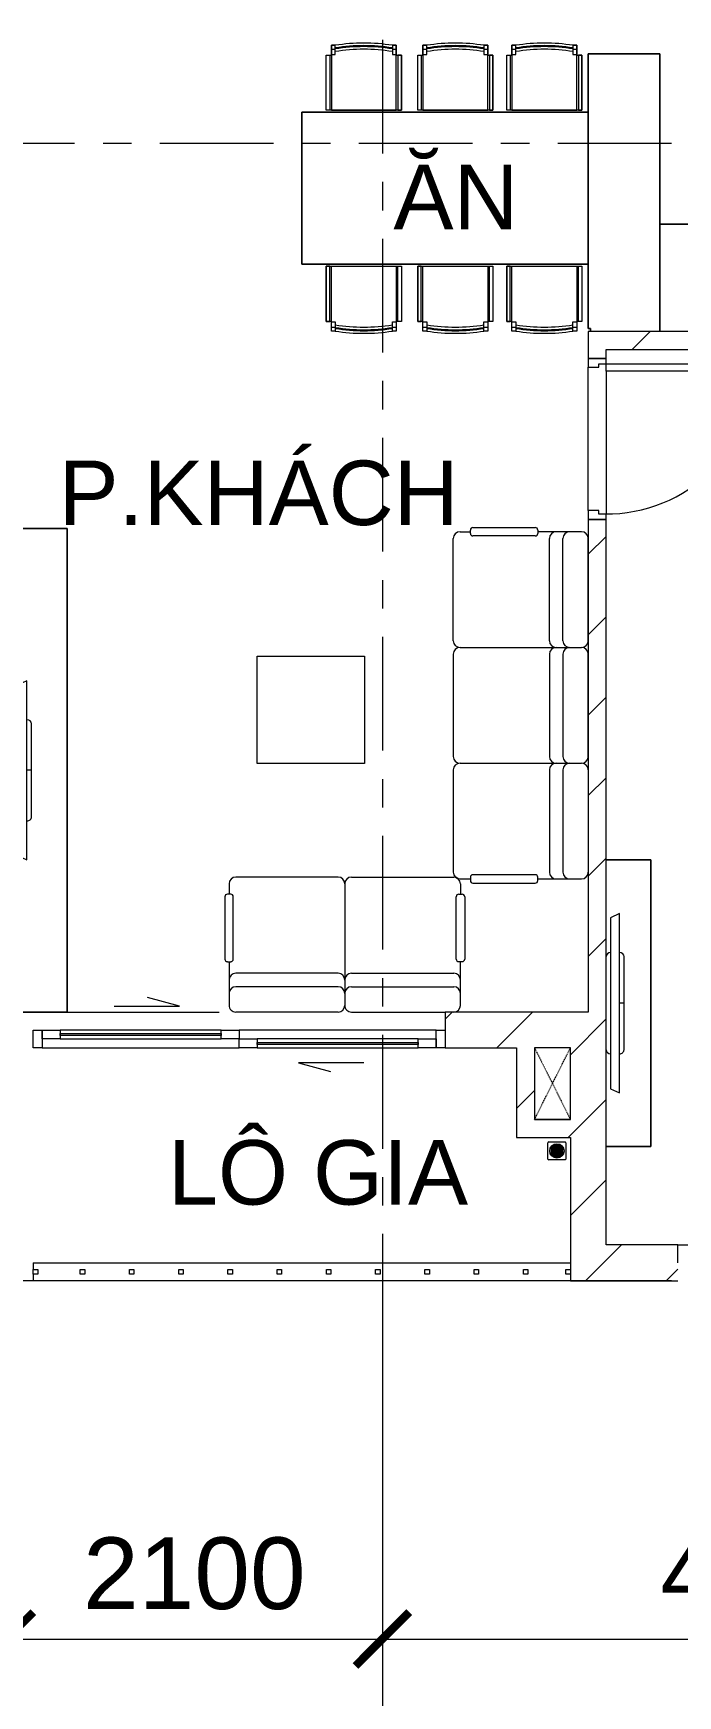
# Model space of a CAD drawing. Header units: millimetres. Extents: x -20144 to 117103, y -11426 to 48263.
# Drawn here: x 97101 to 100701, y -2317 to 6965 of the extents above; entities that cross this region are included whole.
import ezdxf

# ---------------------------------------------------------------- set-up
doc = ezdxf.new("R2010")
doc.units = ezdxf.units.MM
doc.linetypes.add('Dash_2_', pattern=[6.35, 3.175, -3.175])
doc.linetypes.add('Grid Line', pattern=[22.225, 12.7, -3.175, 3.175, -3.175])
for name, color, linetype, lineweight in [('A-DETL-GENF', 31, 'Continuous', 5), ('A-DETL-GENF-HDLN', 161, 'Dash_2_', 5), ('CHU', 181, 'Continuous', 5), ('CUA', 31, 'Continuous', 9), ('DIM', 1, 'Continuous', 5), ('HATCH-TUONG', 152, 'Continuous', 9), ('NET THAY 2', 55, 'Continuous', 5), ('NET-CAT', 3, 'Continuous', 9), ('NET-THAY', 2, 'Continuous', 15), ('THIET BI', 44, 'Continuous', 5), ('THIET-BI', 44, 'Continuous', 5), ('TRUC', 225, 'Continuous', 5)]:
    doc.layers.add(name, color=color, linetype=linetype, lineweight=lineweight)
doc.styles.add('Arial_4', font='arial.ttf', dxfattribs={"height": 360})
doc.styles.add('TA1', font='arial.ttf')
doc.dimstyles.new('D_200_KTx2', dxfattribs={"dimtxt": 400, "dimasz": 300, "dimexe": 300, "dimexo": 300, "dimgap": 160, "dimtad": 1, "dimdec": 0, "dimzin": 9, "dimtxsty": 'TA1', "dimblk": 'ARCHTICK', "dimcen": 1, "dimdle": 300, "dimclrd": 256, "dimclre": 256, "dimclrt": 7, "dimadec": 0, "dimazin": 0, "dimtfac": 1, "dimtdec": 0, "dimtix": 1, "dimtmove": 1, "dimatfit": 3, "dimldrblk": 'ARCHTICK', "dimfxl": 1, "dimtolj": 1, "dimtzin": 0, "dimlwd": -1, "dimlwe": -1, "dimarcsym": 0})
pattern_1 = [(45, (71000, 0), (-224.5064, 224.5064), [])]

# ---------------------------------------------------------------- blocks, each defined once
blk = doc.blocks.new('CUA PHONG NGU - Type 1-398312-MẶT BẰNG TẦNG 23')
at = {"layer": 'CUA'}
for p, q in [((-317.5, 890.3), (-277.5, 890.3)), ((-317.5, 52.3), (-317.5, 890.3)), ((-277.5, 890.3), (-277.5, 52.3)), ((-277.5, 52.3), (-317.5, 52.3))]:
    blk.add_line(p, q, dxfattribs=at)
at = {"layer": 'CUA', "lineweight": 5}
for p, q in [((-318.5, 52.3), (-348.5, 52.3)), ((-348.5, 52.3), (-348.5, -47.7)), ((-318.5, 11.3), (-318.5, 52.3)), ((-298.5, 11.3), (-318.5, 11.3)), ((-298.5, -47.7), (-298.5, 11.3)), ((521.5, 11.3), (501.5, 11.3)), ((501.5, 11.3), (501.5, -47.7)), ((551.5, 52.3), (521.5, 52.3)), ((521.5, 52.3), (521.5, 11.3)), ((551.5, -47.7), (551.5, 52.3)), ((-348.5, -47.7), (-298.5, -47.7)), ((501.5, -47.7), (551.5, -47.7))]:
    blk.add_line(p, q, dxfattribs=at)
blk.add_arc((-317.5, 52.3), 838, 359.5, 90, dxfattribs=at)
blk = doc.blocks.new('CUA LO GIA _LUA_1 - CUA LO GIA _LUA_ 2300-629874-MẶT BẰNG TẦNG 23')
at = {"layer": 'CUA'}
for p, q in [((-697.4, 133.9), (-332.4, 133.9)), ((-332.4, 133.9), (-511.1, 181.8)), ((-1150, -100), (-1150, 0)), ((-1150, 0), (-1100, 0)), ((-1100, -50), (-1100, 0)), ((-1100, 0), (-1000, 0)), ((-1100, 0), (-1100, -100)), ((-1000, 0), (-1000, -50)), ((-100, 0), (-1000, 0)), ((-100, -50), (-100, 0)), ((-100, 0), (0, 0)), ((0, 0), (0, -50)), ((1100, 0), (0, 0)), ((1100, -100), (1100, 0)), ((1100, 0), (1150, 0)), ((1150, 0), (1150, -100)), ((-1000, -50), (-1100, -50)), ((-1000, -30), (-1000, -20)), ((-1000, -20), (-100, -20)), ((-100, -30), (-1000, -30)), ((-1000, -50), (-100, -50)), ((-100, -20), (-100, -30)), ((0, -50), (-100, -50)), ((0, -100), (0, -50)), ((0, -50), (100, -50)), ((100, -50), (100, -100)), ((1000, -50), (100, -50)), ((100, -80), (100, -70)), ((100, -70), (1000, -70)), ((1000, -80), (100, -80)), ((1000, -100), (1000, -50)), ((1000, -50), (1100, -50)), ((1000, -70), (1000, -80)), ((1100, -50), (1100, -100)), ((-1100, -100), (-1150, -100)), ((-1100, -100), (0, -100)), ((100, -100), (0, -100)), ((100, -100), (1000, -100)), ((332.4, -183.9), (511.1, -231.8)), ((697.4, -183.9), (332.4, -183.9)), ((1100, -100), (1000, -100)), ((1150, -100), (1100, -100))]:
    blk.add_line(p, q, dxfattribs=at)
blk = doc.blocks.new('Railing - 25mm-666288-MẶT BẰNG TẦNG 23')
at = {"layer": 'NET THAY 2'}
for p, q in [((12.5, 12.5), (-12.5, 12.5)), ((-12.5, 12.5), (-12.5, -12.5)), ((12.5, -12.5), (12.5, 12.5)), ((-12.5, -12.5), (12.5, -12.5))]:
    blk.add_line(p, q, dxfattribs=at)
blk = doc.blocks.new('Railing - Railing-630477-MẶT BẰNG TẦNG 23')
at = {"extrusion": (0, 0, -1), "zscale": -1, "rotation": 270}
for p in [(-26113.1, 49.9), (-26375.6, 49.9), (-26650.6, 49.9), (-26925.6, 49.9), (-27200.6, 49.9), (-27475.6, 49.9), (-27750.6, 49.9), (-28025.6, 49.9), (-28300.6, 49.9), (-28575.6, 49.9), (-28850.6, 49.9), (-29088, 49.9)]:
    blk.add_blockref('Railing - 25mm-666288-MẶT BẰNG TẦNG 23', p, dxfattribs=at)
blk = doc.blocks.new('X-BAN AN 4 GHE - X-BAN AN 4 GHE 2-V95-MẶT BẰNG TẦNG 23')
at = {"layer": 'THIET BI'}
for p, q in [((165.2, 1222.7), (187, 1222.7)), ((165.2, 1168.5), (165.2, 1222.7)), ((165.2, 1222.7), (165.2, 860)), ((187, 1222.7), (165.2, 1222.7)), ((187, 1187.9), (187, 1222.7)), ((506.1, 1222.7), (527.9, 1222.7)), ((506.1, 1222.7), (506.1, 1187.9)), ((527.9, 1222.7), (506.1, 1222.7)), ((527.9, 1222.7), (527.9, 1168.5)), ((527.9, 860), (527.9, 1222.7)), ((676.8, 1222.7), (698.6, 1222.7)), ((676.8, 1168.5), (676.8, 1222.7)), ((676.8, 1222.7), (676.8, 860)), ((698.6, 1222.7), (676.8, 1222.7)), ((698.6, 1187.9), (698.6, 1222.7)), ((1017.7, 1222.7), (1039.5, 1222.7)), ((1017.7, 1222.7), (1017.7, 1187.9)), ((1039.5, 1222.7), (1017.7, 1222.7)), ((1039.5, 1222.7), (1039.5, 1168.5)), ((1039.5, 860), (1039.5, 1222.7)), ((1173.7, 1222.7), (1195.4, 1222.7)), ((1173.7, 1168.5), (1173.7, 1222.7)), ((1173.7, 1222.7), (1173.7, 860)), ((1195.4, 1222.7), (1173.7, 1222.7)), ((1195.4, 1187.9), (1195.4, 1222.7)), ((1514.6, 1222.7), (1536.3, 1222.7)), ((1514.6, 1222.7), (1514.6, 1187.9)), ((1536.3, 1222.7), (1514.6, 1222.7)), ((1536.3, 1222.7), (1536.3, 1168.5)), ((1536.3, 860), (1536.3, 1222.7)), ((136.9, 1168.5), (165.2, 1168.5)), ((136.9, 860), (136.9, 1168.5)), ((136.9, 1168.5), (155.8, 1168.5)), ((136.9, 860), (136.9, 1168.5)), ((155.8, 1168.5), (155.8, 860)), ((165.2, 1200.9), (187, 1200.9)), ((165.2, 1171.9), (187, 1171.9)), ((187, 1171.9), (187, 1187.9)), ((506.1, 1200.9), (527.9, 1200.9)), ((506.1, 1187.9), (506.1, 1171.9)), ((506.1, 1171.9), (527.9, 1171.9)), ((527.9, 1168.5), (556.2, 1168.5)), ((537.3, 1168.5), (537.3, 860)), ((556.2, 1168.5), (537.3, 1168.5)), ((556.2, 1168.5), (556.2, 860)), ((556.2, 860), (556.2, 1168.5)), ((648.5, 860), (648.5, 1168.5)), ((648.5, 1168.5), (676.8, 1168.5)), ((648.5, 1168.5), (667.4, 1168.5)), ((648.5, 860), (648.5, 1168.5)), ((667.4, 1168.5), (667.4, 860)), ((676.8, 1200.9), (698.6, 1200.9)), ((676.8, 1171.9), (698.6, 1171.9)), ((698.6, 1171.9), (698.6, 1187.9)), ((1017.7, 1200.9), (1039.5, 1200.9)), ((1017.7, 1187.9), (1017.7, 1171.9)), ((1017.7, 1171.9), (1039.5, 1171.9)), ((1039.5, 1168.5), (1067.8, 1168.5)), ((1048.9, 1168.5), (1048.9, 860)), ((1067.8, 1168.5), (1048.9, 1168.5)), ((1067.8, 1168.5), (1067.8, 860)), ((1067.8, 860), (1067.8, 1168.5)), ((1145.3, 860), (1145.3, 1168.5)), ((1145.3, 1168.5), (1173.7, 1168.5)), ((1145.3, 1168.5), (1164.2, 1168.5)), ((1145.3, 860), (1145.3, 1168.5)), ((1164.2, 1168.5), (1164.2, 860)), ((1173.7, 1200.9), (1195.4, 1200.9)), ((1173.7, 1171.9), (1195.4, 1171.9)), ((1195.4, 1171.9), (1195.4, 1187.9)), ((1514.6, 1200.9), (1536.3, 1200.9)), ((1514.6, 1187.9), (1514.6, 1171.9)), ((1514.6, 1171.9), (1536.3, 1171.9)), ((1536.3, 1168.5), (1564.7, 1168.5)), ((1545.8, 1168.5), (1545.8, 860)), ((1564.7, 1168.5), (1545.8, 1168.5)), ((1564.7, 1168.5), (1564.7, 860)), ((1564.7, 860), (1564.7, 1168.5)), ((0, 850), (1600, 850)), ((0, 0), (0, 850)), ((1600, 850), (0, 850)), ((0, 850), (0, 0)), ((556.2, 860), (136.9, 860)), ((155.8, 860), (136.9, 860)), ((165.2, 860), (527.9, 860)), ((537.3, 860), (556.2, 860)), ((1067.8, 860), (648.5, 860)), ((667.4, 860), (648.5, 860)), ((676.8, 860), (1039.5, 860)), ((1048.9, 860), (1067.8, 860)), ((1564.7, 860), (1145.3, 860)), ((1164.2, 860), (1145.3, 860)), ((1173.7, 860), (1536.3, 860)), ((1545.8, 860), (1564.7, 860)), ((1600, 850), (1600, 0)), ((1600, 0), (1600, 850)), ((1600, 0), (0, 0)), ((0, 0), (1600, 0)), ((136.9, -10), (556.2, -10)), ((136.9, -318.5), (136.9, -10)), ((155.8, -10), (136.9, -10)), ((136.9, -10), (136.9, -318.5)), ((155.8, -318.5), (155.8, -10)), ((165.2, -10), (527.9, -10)), ((165.2, -372.7), (165.2, -10)), ((527.9, -10), (527.9, -372.7)), ((537.3, -10), (556.2, -10)), ((537.3, -318.5), (537.3, -10)), ((556.2, -10), (556.2, -318.5)), ((556.2, -10), (556.2, -318.5)), ((648.5, -10), (1067.8, -10)), ((648.5, -318.5), (648.5, -10)), ((667.4, -10), (648.5, -10)), ((648.5, -10), (648.5, -318.5)), ((667.4, -318.5), (667.4, -10)), ((676.8, -10), (1039.5, -10)), ((676.8, -372.7), (676.8, -10)), ((1039.5, -10), (1039.5, -372.7)), ((1048.9, -10), (1067.8, -10)), ((1048.9, -318.5), (1048.9, -10)), ((1067.8, -10), (1067.8, -318.5)), ((1067.8, -10), (1067.8, -318.5)), ((1145.3, -10), (1564.7, -10)), ((1145.3, -318.5), (1145.3, -10)), ((1145.3, -10), (1145.3, -318.5)), ((1164.2, -10), (1145.3, -10)), ((1164.2, -318.5), (1164.2, -10)), ((1173.7, -10), (1536.3, -10)), ((1173.7, -372.7), (1173.7, -10)), ((1536.3, -10), (1536.3, -372.7)), ((1545.8, -10), (1564.7, -10)), ((1545.8, -318.5), (1545.8, -10)), ((1564.7, -10), (1564.7, -318.5)), ((1564.7, -10), (1564.7, -318.5)), ((165.2, -318.5), (136.9, -318.5)), ((136.9, -318.5), (155.8, -318.5)), ((165.2, -372.7), (165.2, -318.5)), ((165.2, -321.9), (187, -321.9)), ((165.2, -350.9), (187, -350.9)), ((187, -321.9), (187, -337.9)), ((187, -337.9), (187, -372.7)), ((506.1, -321.9), (527.9, -321.9)), ((506.1, -337.9), (506.1, -321.9)), ((506.1, -372.7), (506.1, -337.9)), ((506.1, -350.9), (527.9, -350.9)), ((527.9, -318.5), (527.9, -372.7)), ((556.2, -318.5), (527.9, -318.5)), ((556.2, -318.5), (537.3, -318.5)), ((676.8, -318.5), (648.5, -318.5)), ((648.5, -318.5), (667.4, -318.5)), ((676.8, -372.7), (676.8, -318.5)), ((676.8, -321.9), (698.6, -321.9)), ((676.8, -350.9), (698.6, -350.9)), ((698.6, -321.9), (698.6, -337.9)), ((698.6, -337.9), (698.6, -372.7)), ((1017.7, -321.9), (1039.5, -321.9)), ((1017.7, -337.9), (1017.7, -321.9)), ((1017.7, -372.7), (1017.7, -337.9)), ((1017.7, -350.9), (1039.5, -350.9)), ((1039.5, -318.5), (1039.5, -372.7)), ((1067.8, -318.5), (1039.5, -318.5)), ((1067.8, -318.5), (1048.9, -318.5)), ((1173.7, -318.5), (1145.3, -318.5)), ((1145.3, -318.5), (1164.2, -318.5)), ((1173.7, -372.7), (1173.7, -318.5)), ((1173.7, -321.9), (1195.4, -321.9)), ((1173.7, -350.9), (1195.4, -350.9)), ((1195.4, -321.9), (1195.4, -337.9)), ((1195.4, -337.9), (1195.4, -372.7)), ((1514.6, -321.9), (1536.3, -321.9)), ((1514.6, -337.9), (1514.6, -321.9)), ((1514.6, -372.7), (1514.6, -337.9)), ((1514.6, -350.9), (1536.3, -350.9)), ((1536.3, -318.5), (1536.3, -372.7)), ((1564.7, -318.5), (1536.3, -318.5)), ((1564.7, -318.5), (1545.8, -318.5)), ((187, -372.7), (165.2, -372.7)), ((187, -372.7), (165.2, -372.7)), ((527.9, -372.7), (506.1, -372.7)), ((527.9, -372.7), (506.1, -372.7)), ((698.6, -372.7), (676.8, -372.7)), ((698.6, -372.7), (676.8, -372.7)), ((1039.5, -372.7), (1017.7, -372.7)), ((1039.5, -372.7), (1017.7, -372.7)), ((1195.4, -372.7), (1173.7, -372.7)), ((1195.4, -372.7), (1173.7, -372.7)), ((1536.3, -372.7), (1514.6, -372.7)), ((1536.3, -372.7), (1514.6, -372.7))]:
    blk.add_line(p, q, dxfattribs=at)
for centre, radius, start, end in [((346.5, 221.9), 1013.4, 80.94073, 99.05927), ((346.5, 221.9), 1013.4, 80.94073, 99.05927), ((346.5, 221.9), 998.9, 80.80804, 99.19196), ((346.5, 201.8), 1013.4, 80.94073, 99.05927), ((858.1, 221.9), 1013.4, 80.94073, 99.05927), ((858.1, 221.9), 1013.4, 80.94073, 99.05927), ((858.1, 221.9), 998.9, 80.80804, 99.19196), ((858.1, 201.8), 1013.4, 80.94073, 99.05927), ((1355, 221.9), 1013.4, 80.94073, 99.05927), ((1355, 221.9), 1013.4, 80.94073, 99.05927), ((1355, 221.9), 998.9, 80.80804, 99.19196), ((1355, 201.8), 1013.4, 80.94073, 99.05927), ((346.5, 201.8), 998.9, 80.80804, 99.19196), ((858.1, 201.8), 998.9, 80.80804, 99.19196), ((1355, 201.8), 998.9, 80.80804, 99.19196), ((346.5, 648.2), 998.9, 260.80804, 279.19196), ((346.5, 648.2), 1013.4, 260.94073, 279.05927), ((346.5, 628.1), 998.9, 260.80804, 279.19196), ((858.1, 648.2), 998.9, 260.80804, 279.19196), ((858.1, 648.2), 1013.4, 260.94073, 279.05927), ((858.1, 628.1), 998.9, 260.80804, 279.19196), ((1355, 648.2), 998.9, 260.80804, 279.19196), ((1355, 648.2), 1013.4, 260.94073, 279.05927), ((1355, 628.1), 998.9, 260.80804, 279.19196), ((346.5, 628.1), 1013.4, 260.94073, 279.05927), ((346.5, 628.1), 1013.4, 260.94073, 279.05927), ((858.1, 628.1), 1013.4, 260.94073, 279.05927), ((858.1, 628.1), 1013.4, 260.94073, 279.05927), ((1355, 628.1), 1013.4, 260.94073, 279.05927), ((1355, 628.1), 1013.4, 260.94073, 279.05927)]:
    blk.add_arc(centre, radius, start, end, dxfattribs=at)
blk = doc.blocks.new('X-SOFA - X-SOFA-629876-MẶT BẰNG TẦNG 23')
at = {"layer": 'THIET BI'}
for p, q in [((-753.8, 360.8), (-753.8, 931.5)), ((-716.2, 969.2), (-658.4, 969.2)), ((-658.4, 959.8), (-658.4, 978.7)), ((-644.3, 992.8), (-295.7, 992.8)), ((-295.7, 945.7), (-644.3, 945.7)), ((-281.5, 978.7), (-281.5, 959.8)), ((-103.7, 969.2), (-281.5, 969.2)), ((-216.7, 360.8), (-216.7, 931.5)), ((-141.3, 360.8), (-141.3, 931.5)), ((-37.7, 969.2), (-103.7, 969.2)), ((0, 360.8), (0, 931.5)), ((-753.8, 285.4), (-753.8, -285.4)), ((-716.2, 323.1), (-37.7, 323.1)), ((-216.7, 285.4), (-216.7, -285.4)), ((-141.3, 285.4), (-141.3, -285.4)), ((0, -285.4), (0, 285.4)), ((-1850, 275), (-1250, 275)), ((-1850, -325), (-1850, 275)), ((-1850, -325), (-1850, 275)), ((-1850, 275), (-1250, 275)), ((-1250, 275), (-1250, -325)), ((-1250, 275), (-1250, -325)), ((-1250, -325), (-1850, -325)), ((-1250, -325), (-1850, -325)), ((-753.8, -360.8), (-753.8, -931.5)), ((-716.2, -323.1), (-103.7, -323.1)), ((-216.7, -360.8), (-216.7, -931.5)), ((-141.3, -360.8), (-141.3, -931.5)), ((-103.7, -323.1), (-37.7, -323.1)), ((0, -360.8), (0, -931.5)), ((-716.2, -969.2), (-658.4, -969.2)), ((-658.4, -959.8), (-658.4, -978.7)), ((-295.7, -945.7), (-644.3, -945.7)), ((-644.3, -992.8), (-295.7, -992.8)), ((-281.5, -978.7), (-281.5, -959.8)), ((-281.5, -969.2), (-103.7, -969.2)), ((-103.7, -969.2), (-37.7, -969.2))]:
    blk.add_line(p, q, dxfattribs=at)
for centre, radius, start, end in [((-716.2, 931.5), 37.7, 90, 180), ((-644.3, 978.7), 14.1, 90, 180), ((-644.3, 959.8), 14.1, 180, 270), ((-295.7, 978.7), 14.1, 0, 90), ((-295.7, 959.8), 14.1, 270, 0), ((-179, 931.5), 37.7, 90, 180), ((-103.7, 931.5), 37.7, 90, 180), ((-37.7, 931.5), 37.7, 0, 90), ((-716.2, 360.8), 37.7, 180, 270), ((-716.2, 285.4), 37.7, 90, 180), ((-179, 360.8), 37.7, 180, 270), ((-179, 285.4), 37.7, 90, 180), ((-103.7, 360.8), 37.7, 180, 270), ((-103.7, 285.4), 37.7, 90, 180), ((-37.7, 360.8), 37.7, 270, 0), ((-37.7, 285.4), 37.7, 360, 90), ((-716.2, -285.4), 37.7, 180, 270), ((-716.2, -360.8), 37.7, 90, 180), ((-179, -285.4), 37.7, 180, 270), ((-179, -360.8), 37.7, 90, 180), ((-103.7, -285.4), 37.7, 180, 270), ((-103.7, -360.8), 37.7, 90, 180), ((-37.7, -285.4), 37.7, 270, 0), ((-37.7, -360.8), 37.7, 360, 90), ((-716.2, -931.5), 37.7, 180, 270), ((-644.3, -959.8), 14.1, 90, 180), ((-644.3, -978.7), 14.1, 180, 270), ((-295.7, -959.8), 14.1, 0, 90), ((-295.7, -978.7), 14.1, 270, 0), ((-179, -931.5), 37.7, 180, 270), ((-103.7, -931.5), 37.7, 180, 270), ((-37.7, -931.5), 37.7, 270, 0)]:
    blk.add_arc(centre, radius, start, end, dxfattribs=at)
blk = doc.blocks.new('X-SOFA - X-SOFA-629877-MẶT BẰNG TẦNG 23')
at = {"layer": 'THIET BI'}
for p, q in [((-658.4, 636.7), (-658.4, 655.6)), ((-644.3, 669.7), (-295.7, 669.7)), ((-281.5, 655.6), (-281.5, 636.7)), ((-753.8, 37.7), (-753.8, 608.5)), ((-716.2, 646.2), (-658.4, 646.2)), ((-295.7, 622.6), (-644.3, 622.6)), ((-103.7, 646.2), (-281.5, 646.2)), ((-216.7, 37.7), (-216.7, 608.5)), ((-141.3, 37.7), (-141.3, 608.5)), ((-37.7, 646.2), (-103.7, 646.2)), ((0, 37.7), (0, 559.8)), ((-716.2, 0), (-103.7, 0)), ((-103.7, 0), (-37.7, 0)), ((-753.8, -37.7), (-753.8, -608.5)), ((-216.7, -37.7), (-216.7, -608.5)), ((-141.3, -37.7), (-141.3, -608.5)), ((0, -37.7), (0, -608.5)), ((-716.2, -646.2), (-658.4, -646.2)), ((-658.4, -636.7), (-658.4, -655.6)), ((-295.7, -622.6), (-644.3, -622.6)), ((-281.5, -655.6), (-281.5, -636.7)), ((-281.5, -646.2), (-103.7, -646.2)), ((-103.7, -646.2), (-37.7, -646.2)), ((-644.3, -669.7), (-295.7, -669.7))]:
    blk.add_line(p, q, dxfattribs=at)
for centre, radius, start, end in [((-644.3, 655.6), 14.1, 90, 180), ((-295.7, 655.6), 14.1, 0, 90), ((-716.2, 608.5), 37.7, 90, 180), ((-644.3, 636.7), 14.1, 180, 270), ((-295.7, 636.7), 14.1, 270, 0), ((-179, 608.5), 37.7, 90, 180), ((-103.7, 608.5), 37.7, 90, 180), ((-37.7, 608.5), 37.7, 360, 90), ((-716.2, 37.7), 37.7, 180, 270), ((-179, 37.7), 37.7, 180, 270), ((-103.7, 37.7), 37.7, 180, 270), ((-37.7, 37.7), 37.7, 270, 0), ((-716.2, -37.7), 37.7, 90, 180), ((-179, -37.7), 37.7, 90, 180), ((-103.7, -37.7), 37.7, 90, 180), ((-37.7, -37.7), 37.7, 360, 90), ((-716.2, -608.5), 37.7, 180, 270), ((-644.3, -636.7), 14.1, 90, 180), ((-295.7, -636.7), 14.1, 0, 90), ((-179, -608.5), 37.7, 180, 270), ((-103.7, -608.5), 37.7, 180, 270), ((-37.7, -608.5), 37.7, 270, 0), ((-644.3, -655.6), 14.1, 180, 270), ((-295.7, -655.6), 14.1, 270, 0)]:
    blk.add_arc(centre, radius, start, end, dxfattribs=at)
blk = doc.blocks.new('X-TV - X-TV-V98-MẶT BẰNG TẦNG 23')
at = {"layer": 'THIET BI'}
for p, q in [((0, -250), (0, -0.1)), ((0, -0.1), (0, -250)), ((322.5, -25), (300, -75)), ((300, -75), (1300, -75)), ((1277.5, -25), (322.5, -25)), ((800, -100), (800, -75)), ((1300, -75), (1277.5, -25)), ((1600, -0.1), (1600, -250)), ((1600, -250), (1600, -0.1)), ((540, -100), (1060, -100)), ((1600, -250), (0, -250)), ((0, -250), (1600, -250))]:
    blk.add_line(p, q, dxfattribs=at)
for centre, start_param, end_param in [((540, -25), 0.006734, 1.570796), ((540, -75), 1.570796, 3.141593), ((1060, -75), 3.141593, 4.712389), ((1060, -25), 4.712389, 6.276452)]:
    blk.add_ellipse(centre, major_axis=(0, 25), ratio=0.9, start_param=start_param, end_param=end_param, dxfattribs=at)
blk = doc.blocks.new('X-TV - X-TV-V99-MẶT BẰNG TẦNG 23')
at = {"layer": 'THIET BI'}
for p, q in [((0, -300), (0, -10)), ((0, -10), (0, -300)), ((872.5, -25), (850, -75)), ((850, -75), (1850, -75)), ((1827.5, -25), (872.5, -25)), ((1350, -100), (1350, -75)), ((1850, -75), (1827.5, -25)), ((2699.9, -10), (2699.9, -300)), ((2699.9, -300), (2699.9, -10)), ((1090, -100), (1610, -100)), ((2699.9, -300), (0, -300)), ((0, -300), (2699.9, -300))]:
    blk.add_line(p, q, dxfattribs=at)
for centre, start_param, end_param in [((1090, -25), 0.904364, 1.570796), ((1090, -75), 1.570796, 3.141593), ((1610, -75), 3.141593, 4.712389), ((1610, -25), 4.712389, 5.378821)]:
    blk.add_ellipse(centre, major_axis=(0, 25), ratio=0.9, start_param=start_param, end_param=end_param, dxfattribs=at)
blk = doc.blocks.new('X-BEP - X-BEP-V101-MẶT BẰNG TẦNG 23')
at = {"layer": 'THIET BI'}
for p, q in [((0, 600), (2700, 600)), ((0, 0.1), (0, 600)), ((0, 600), (0, 0.1)), ((2700, 600), (0, 600)), ((2700, 600), (2700, 0.1)), ((2700, 0.1), (2700, 600)), ((775.5, 475.7), (775.5, 117.4)), ((1324.5, 475.7), (775.5, 475.7)), ((1324.5, 117.4), (1324.5, 475.7)), ((842.7, 386.6), (826.1, 403.1)), ((892.3, 407.1), (892.3, 430.5)), ((941.9, 386.6), (958.5, 403.1)), ((1158.1, 386.6), (1141.5, 403.1)), ((1207.7, 407.1), (1207.7, 430.5)), ((1257.3, 386.6), (1273.9, 403.1)), ((822.1, 336.9), (798.7, 336.9)), ((842.7, 287.3), (826.1, 270.7)), ((878.1, 341), (855.6, 341)), ((878.1, 332.9), (855.6, 332.9)), ((906.4, 341), (928.9, 341)), ((906.4, 332.9), (928.9, 332.9)), ((941.9, 287.3), (958.5, 270.7)), ((962.5, 336.9), (985.9, 336.9)), ((1137.5, 336.9), (1114.1, 336.9)), ((1158.1, 287.3), (1141.5, 270.7)), ((1193.6, 341), (1171.1, 341)), ((1193.6, 332.9), (1171.1, 332.9)), ((1221.9, 341), (1244.4, 341)), ((1221.9, 332.9), (1244.4, 332.9)), ((1257.3, 287.3), (1273.9, 270.7)), ((1277.9, 336.9), (1301.3, 336.9)), ((892.3, 266.8), (892.3, 243.3)), ((1207.7, 266.8), (1207.7, 243.3)), ((1324.5, 162.4), (775.5, 162.4)), ((775.5, 117.4), (1324.5, 117.4))]:
    blk.add_line(p, q, dxfattribs=at)
for centre, radius in [((892.3, 336.9), 90), ((892.3, 336.9), 85.5), ((892.3, 336.9), 36.9), ((1207.7, 336.9), 90), ((1207.7, 336.9), 85.5), ((1207.7, 336.9), 36.9), ((892.3, 336.9), 14.7), ((892.3, 336.9), 8.24), ((1207.7, 336.9), 14.7), ((1207.7, 336.9), 8.24)]:
    blk.add_circle(centre, radius, dxfattribs=at)
blk = doc.blocks.new('X-BAR - X-BAR-V102-MẶT BẰNG TẦNG 23')
at = {"layer": 'THIET BI'}
for p, q in [((-400, 1550), (0, 1550)), ((-400, 17.3), (-400, 1550)), ((0, 1550), (-400, 1550)), ((-400, 1550), (-400, 17.3)), ((0, 1550), (0, 0.1)), ((0, 0.1), (0, 1550)), ((-387.3, 17.3), (-400, 17.3)), ((-400, 17.3), (-387.3, 17.3)), ((-387.3, 0.1), (-387.3, 17.3)), ((-387.3, 17.3), (-387.3, 0.1))]:
    blk.add_line(p, q, dxfattribs=at)
blk = doc.blocks.new('X-PHEU - X-PHEU-444926-MẶT BẰNG TẦNG 23')
at = {"layer": 'THIET-BI'}
for p, q in [((25, 29), (25, 121)), ((29, 125), (121, 125)), ((47.5, 51.8), (47.5, 98.2)), ((52.5, 103.1), (52.5, 46.9)), ((57.5, 43.5), (57.5, 106.5)), ((62.5, 108.8), (62.5, 41.2)), ((67.5, 39.8), (67.5, 110.2)), ((72.5, 110.9), (72.5, 78.1)), ((77.5, 78.1), (77.5, 110.9)), ((82.5, 110.2), (82.5, 39.8)), ((87.5, 41.2), (87.5, 108.8)), ((92.5, 106.5), (92.5, 43.5)), ((97.5, 46.9), (97.5, 103.1)), ((102.5, 98.2), (102.5, 51.8)), ((125, 121), (125, 29)), ((121, 25), (29, 25)), ((42.5, 90.5), (42.5, 59.5)), ((72.5, 71.9), (72.5, 39.1)), ((77.5, 39.1), (77.5, 71.9)), ((107.5, 59.5), (107.5, 90.5))]:
    blk.add_line(p, q, dxfattribs=at)
blk.add_circle((75, 75), 40, dxfattribs=at)
for centre, radius, start, end in [((29, 121), 4, 90, 180), ((75, 75), 36, 139.80824, 154.52563), ((75, 75), 36, 119.0853, 128.68219), ((75, 75), 36, 102.0247, 110.31751), ((75, 75), 36, 90, 93.98208), ((75, 75), 36, 86.01792, 90), ((75, 75), 36, 69.68249, 77.9753), ((75, 75), 36, 51.31781, 60.9147), ((75, 75), 36, 25.47437, 40.19176), ((121, 121), 4, 0, 90), ((29, 29), 4, 180, 270), ((75, 75), 36, 205.47437, 220.19176), ((75, 75), 36, 231.31781, 240.9147), ((75, 75), 36, 249.68249, 257.9753), ((75, 75), 4, 128.68219, 231.31781), ((75, 75), 36, 266.01792, 270), ((75, 75), 36, 270, 273.98208), ((75, 75), 4, 308.68219, 51.31781), ((75, 75), 36, 282.0247, 290.31751), ((75, 75), 36, 299.0853, 308.68219), ((75, 75), 36, 319.80824, 334.52563), ((121, 29), 4, 270, 360)]:
    blk.add_arc(centre, radius, start, end, dxfattribs=at)
blk = doc.blocks.new('Family2 - Family1 2-690398-MẶT BẰNG TẦNG 23')
at = {"layer": 'A-DETL-GENF'}
for p, q in [((200, 400), (0, 400)), ((0, 400), (0, 0)), ((200, 0), (200, 400)), ((0, 0), (200, 0))]:
    blk.add_line(p, q, dxfattribs=at)
at = {"layer": 'A-DETL-GENF-HDLN'}
for p, q in [((0, 400), (200, 0.8)), ((0, 0), (200, 399.2))]:
    blk.add_line(p, q, dxfattribs=at)
blk = doc.blocks.new('_ArchTick')
at = {"color": 0, "const_width": 0.15}
blk.add_lwpolyline([(-0.5, -0.5), (0.5, 0.5)], dxfattribs=at)
blk = doc.blocks.new('*D677')
at = {"layer": 'Defpoints', "color": 0, "transparency": 16777216}
for p in [(95700.5, -0.1), (96950.5, -0.1), (96950.5, -2000.1)]:
    blk.add_point(p, dxfattribs=at)
at = {"layer": 'DIM', "transparency": 16777216}
for p, q in [((95700.5, -300.1), (95700.5, -2300.1)), ((96950.5, -300.1), (96950.5, -2300.1)), ((95700.5, -2000.1), (95400.5, -2000.1)), ((95700.5, -2000.1), (96950.5, -2000.1)), ((96950.5, -2000.1), (97250.5, -2000.1))]:
    blk.add_line(p, q, dxfattribs=at)
at = {"layer": 'DIM', "transparency": 16777216, "xscale": 300, "yscale": 300, "zscale": 300}
blk.add_blockref('_ArchTick', (95700.5, -2000.1), dxfattribs=at)
at = {"layer": 'DIM', "transparency": 16777216, "xscale": 300, "yscale": 300, "zscale": 300, "rotation": 180}
blk.add_blockref('_ArchTick', (96950.5, -2000.1), dxfattribs=at)
at = {"layer": 'DIM', "color": 7, "transparency": 16777216, "insert": (96325.5, -1635.8), "char_height": 400, "attachment_point": 5, "style": 'TA1'}
blk.add_mtext('\\A1;1250', dxfattribs=at)
blk = doc.blocks.new('*D678')
at = {"layer": 'Defpoints', "color": 0, "transparency": 16777216}
for p in [(96950.5, -0.1), (99050.5, -0.1), (99050.5, -2000.1)]:
    blk.add_point(p, dxfattribs=at)
at = {"layer": 'DIM', "transparency": 16777216}
for p, q in [((96950.5, -300.1), (96950.5, -2300.1)), ((99050.5, -300.1), (99050.5, -2300.1)), ((96650.5, -2000.1), (99350.5, -2000.1))]:
    blk.add_line(p, q, dxfattribs=at)
at = {"layer": 'DIM', "transparency": 16777216, "xscale": 300, "yscale": 300, "zscale": 300, "rotation": 180}
blk.add_blockref('_ArchTick', (96950.5, -2000.1), dxfattribs=at)
at = {"layer": 'DIM', "transparency": 16777216, "xscale": 300, "yscale": 300, "zscale": 300}
blk.add_blockref('_ArchTick', (99050.5, -2000.1), dxfattribs=at)
at = {"layer": 'DIM', "color": 7, "transparency": 16777216, "insert": (98000.5, -1635.8), "char_height": 400, "attachment_point": 5, "style": 'TA1'}
blk.add_mtext('\\A1;2100', dxfattribs=at)
blk = doc.blocks.new('*D679')
at = {"layer": 'Defpoints', "color": 0, "transparency": 16777216}
for p in [(99050.5, -0.1), (103400.5, -0.1), (103400.5, -2000.1)]:
    blk.add_point(p, dxfattribs=at)
at = {"layer": 'DIM', "transparency": 16777216}
for p, q in [((99050.5, -300.1), (99050.5, -2300.1)), ((103400.5, -300.1), (103400.5, -2300.1)), ((98750.5, -2000.1), (103700.5, -2000.1))]:
    blk.add_line(p, q, dxfattribs=at)
at = {"layer": 'DIM', "transparency": 16777216, "xscale": 300, "yscale": 300, "zscale": 300, "rotation": 180}
blk.add_blockref('_ArchTick', (99050.5, -2000.1), dxfattribs=at)
at = {"layer": 'DIM', "transparency": 16777216, "xscale": 300, "yscale": 300, "zscale": 300}
blk.add_blockref('_ArchTick', (103400.5, -2000.1), dxfattribs=at)
at = {"layer": 'DIM', "color": 7, "transparency": 16777216, "insert": (101225.5, -1635.7), "char_height": 400, "attachment_point": 5, "style": 'TA1'}
blk.add_mtext('\\A1;4350', dxfattribs=at)

msp = doc.modelspace()

# ---------------------------------------------------------------- hatches: boundary and pattern name
at = {"layer": 'HATCH-TUONG', "lineweight": 5}
h = msp.add_hatch(dxfattribs=at)
h.set_pattern_fill('FP_4', color=256, style=0, pattern_type=2)
h.set_pattern_definition(pattern_1)
h.paths.add_polyline_path([(100300.5, 1500), (100300.5, 4250), (100200.5, 4250), (100200.5, 1500)], flags=0)
h.paths.add_polyline_path([(100300.5, 5150), (100300.5, 5300), (100200.5, 5300), (100200.5, 5150)], flags=0)
h = msp.add_hatch(dxfattribs=at)
h.set_pattern_fill('FP_4', color=256, style=0, pattern_type=2)
h.set_pattern_definition(pattern_1)
h.paths.add_polyline_path([(103300.5, 5200), (103300.5, 5300), (100300.5, 5300), (100300.5, 5200), (103170.8, 5200)], flags=0)
h = msp.add_hatch(dxfattribs=at)
h.set_pattern_fill('FP_4', color=256, style=0, pattern_type=2)
h.set_pattern_definition(pattern_1)
h.paths.add_polyline_path([(99400.5, 1300), (100100.5, 1300.8), (100100.5, 1500), (99400.5, 1500)], flags=0)
h = msp.add_hatch(dxfattribs=at)
h.set_pattern_fill('FP_4', color=256, style=0, pattern_type=2)
h.set_pattern_definition(pattern_1)
h.paths.add_polyline_path([(100102.9, 200), (100300.5, 200), (100300.5, 1500), (100100.5, 1500), (100100.5, 200)], flags=0)
h = msp.add_hatch(dxfattribs=at)
h.set_pattern_fill('FP_4', color=256, style=0, pattern_type=2)
h.set_pattern_definition(pattern_1)
h.paths.add_polyline_path([(99900.5, 900), (99900.5, 1300), (99800.5, 1300), (99800.5, 900)], flags=0)
h = msp.add_hatch(dxfattribs=at)
h.set_pattern_fill('FP_4', color=256, style=0, pattern_type=2)
h.set_pattern_definition(pattern_1)
h.paths.add_polyline_path([(100100.5, 800), (100100.5, 900), (99800.5, 900), (99800.5, 800)], flags=0)
h = msp.add_hatch(dxfattribs=at)
h.set_pattern_fill('FP_4', color=256, style=0, pattern_type=2)
h.set_pattern_definition(pattern_1)
h.paths.add_polyline_path([(103260.4, 0), (103260.4, 200), (102800.5, 200), (102800.5, 0)], flags=0)
h.paths.add_polyline_path([(100700.5, 0), (100700.5, 200), (100100.5, 200), (100100.5, 0), (100102.9, 0)], flags=0)

# ---------------------------------------------------------------- linework, layer by layer
at = {"layer": 'NET-CAT', "lineweight": 15}
for p, q in [((100300.5, 5300), (100200.5, 5300)), ((100200.5, 5300), (100200.5, 5150)), ((103300.5, 5300), (100300.5, 5300)), ((100300.5, 5150), (100300.5, 5200)), ((100300.5, 5200), (101200.5, 5200)), ((100200.5, 5150), (100300.5, 5150)), ((100300.5, 4250), (100200.5, 4250)), ((100200.5, 4250), (100200.5, 1500)), ((100300.5, 1500), (100300.5, 4250)), ((100100.5, 1500), (99400.5, 1500)), ((99400.5, 1500), (99400.5, 1300)), ((100200.5, 1500), (100100.5, 1500)), ((100300.5, 200), (100300.5, 1500)), ((99400.5, 1300), (99800.5, 1300)), ((99800.5, 1300), (99800.5, 900)), ((99800.5, 900), (99800.5, 800)), ((100100.5, 900), (99900.5, 900)), ((99800.5, 800), (100100.5, 800)), ((100100.5, 800), (100100.5, 200)), ((100100.5, 200), (100100.5, 0)), ((100700.5, 200), (100300.5, 200)), ((100700.5, 100), (100700.5, 200)), ((100100.5, 0), (100700.5, 0))]:
    msp.add_line(p, q, dxfattribs=at)
at = {"layer": 'NET-THAY', "lineweight": 9}
for p, q in [((100200.5, 4300), (100200.5, 5100)), ((100300.5, 5079), (100300.5, 4280)), ((97290.5, 1500), (98139.6, 1500)), ((100700.5, 200), (102800.5, 200)), ((97100.6, 99.9), (100100.5, 99.9)), ((97100.6, 99.9), (97100.6, 62.4)), ((97100.6, 37.4), (97100.6, -0.1)), ((100100.5, -0.1), (97100.6, -0.1))]:
    msp.add_line(p, q, dxfattribs=at)
at = {"layer": 'TRUC', "linetype": 'Grid Line', "ltscale": 50}
for p, q in [((99050.5, 43599.9), (99050.5, -7167.6)), ((114000.5, 6349.9), (58907.6, 6349.9)), ((114000.5, -0.1), (58907.6, -0.1))]:
    msp.add_line(p, q, dxfattribs=at)

# ---------------------------------------------------------------- block references
at = {"lineweight": 9}
for name, p in [('X-BAN AN 4 GHE - X-BAN AN 4 GHE 2-V95-MẶT BẰNG TẦNG 23', (98600.5, 5674.9)), ('X-BAR - X-BAR-V102-MẶT BẰNG TẦNG 23', (100600.5, 5299.9)), ('X-BEP - X-BEP-V101-MẶT BẰNG TẦNG 23', (100600.5, 5299.9)), ('X-SOFA - X-SOFA-629876-MẶT BẰNG TẦNG 23', (100200.5, 3212.7)), ('CUA LO GIA _LUA_1 - CUA LO GIA _LUA_ 2300-629874-MẶT BẰNG TẦNG 23', (98250.5, 1400)), ('Railing - Railing-630477-MẶT BẰNG TẦNG 23', (71000, 0))]:
    msp.add_blockref(name, p, dxfattribs=at)
for name, p, rotation in [('CUA PHONG NGU - Type 1-398312-MẶT BẰNG TẦNG 23', (100248.3, 4801.4), 270), ('X-TV - X-TV-V99-MẶT BẰNG TẦNG 23', (96990.5, 1500), 90), ('X-TV - X-TV-V98-MẶT BẰNG TẦNG 23', (100300.5, 749.7), 90), ('X-SOFA - X-SOFA-629877-MẶT BẰNG TẦNG 23', (98840.7, 1500), 270), ('X-PHEU - X-PHEU-444926-MẶT BẰNG TẦNG 23', (100100.5, 800), 180)]:
    msp.add_blockref(name, p, dxfattribs=dict(at, rotation=rotation))
at = {"lineweight": 5}
msp.add_blockref('Family2 - Family1 2-690398-MẶT BẰNG TẦNG 23', (99900.5, 900.8), dxfattribs=at)

# ---------------------------------------------------------------- texts
at = {"layer": 'CHU', "color": 7, "char_height": 360, "attachment_point": 3, "line_spacing_factor": 0.936439, "style": 'Arial_4'}
for s, insert, width in [('\\pt2540,5080,7620,10160,12700,15240,17780,20320,22860,25400,27940,30480,33020,35560,38100,40640,43180,45720,48260,50800,53340,55880,58420,60960,63500,66040,68580,71120,73660,76200,78740,81280;ĂN', (99811, 6231.1), 694.88), ('\\pt2540,5080,7620,10160,12700,15240,17780,20320,22860,25400,27940,30480,33020,35560,38100,40640,43180,45720,48260,50800,53340,55880,58420,60960,63500,66040,68580,71120,73660,76200,78740,81280;P.KHÁCH', (99477.3, 4579), 2217.96), ('\\pt2540,5080,7620,10160,12700,15240,17780,20320,22860,25400,27940,30480,33020,35560,38100,40640,43180,45720,48260,50800,53340,55880,58420,60960,63500,66040,68580,71120,73660,76200,78740,81280;LÔ GIA', (99529.4, 785.2), 2143.374)]:
    msp.add_mtext(s, dxfattribs=dict(at, insert=insert, width=width))

# ---------------------------------------------------------------- dimensions: what is measured, and where the dimension line sits
at = {"layer": 'DIM'}
for base, p1, p2, picture, middle in [((96950.5, -2000.1), (95700.5, -0.1), (96950.5, -0.1), '*D677', (96325.5, -1635.8)), ((99050.5, -2000.1), (96950.5, -0.1), (99050.5, -0.1), '*D678', (98000.5, -1635.8)), ((103400.5, -2000.1), (99050.5, -0.1), (103400.5, -0.1), '*D679', (101225.5, -1635.7))]:
    dim = msp.add_linear_dim(base=base, p1=p1, p2=p2, dimstyle='D_200_KTx2', dxfattribs=at)
    dim.commit()
    dim.dimension.update_dxf_attribs({"geometry": picture, "text_midpoint": middle})

doc.saveas('drawing.dxf')
